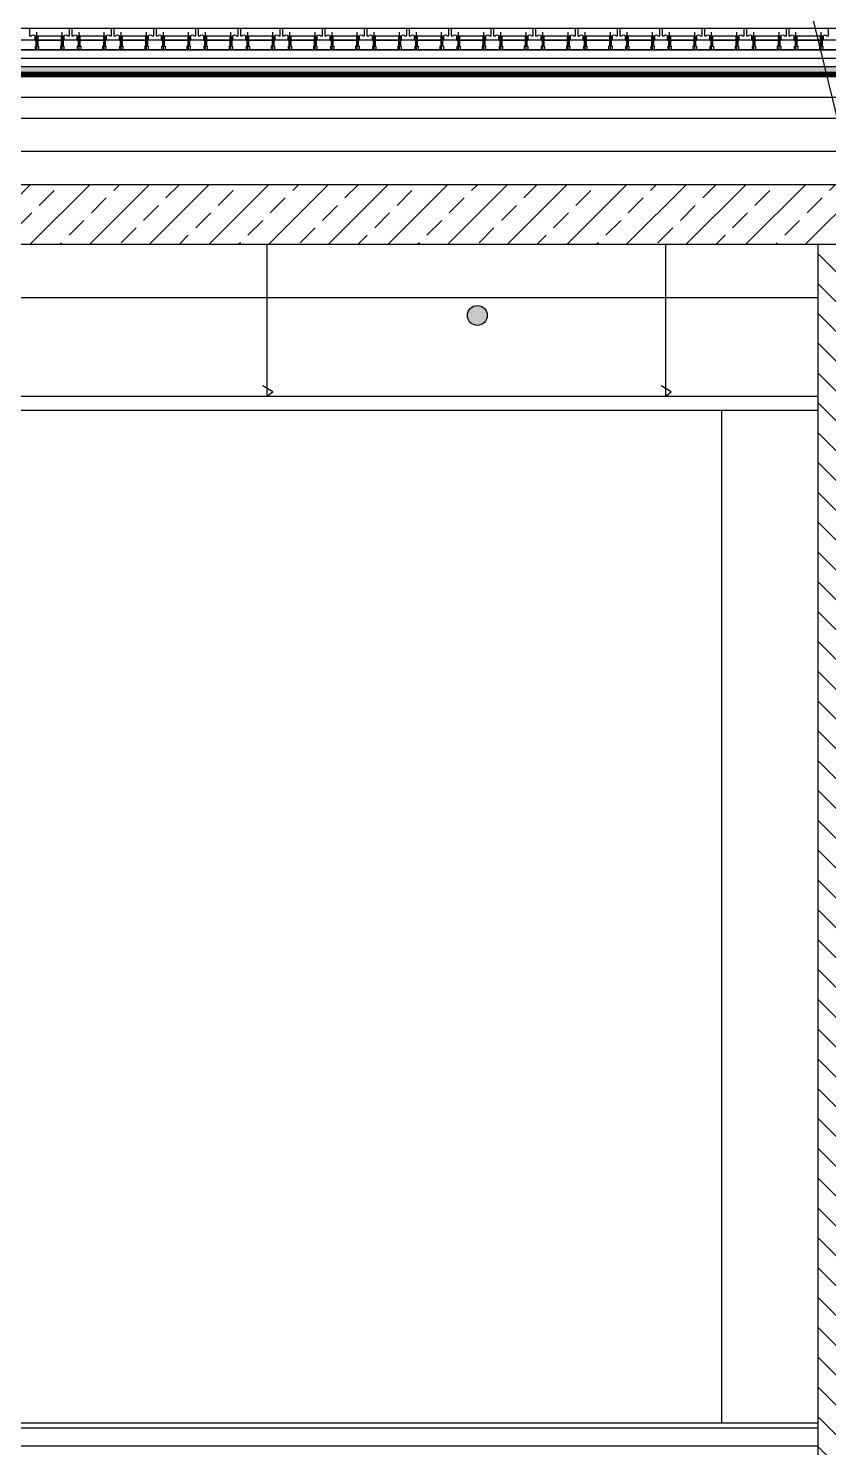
# Model space of a CAD drawing. Header units: millimetres. Extents: x -135140 to 267856, y -70704 to 149933.
# Drawn here: x -36275 to -33865, y 92163 to 96437 of the extents above; entities that cross this region are included whole.
import ezdxf

# ---------------------------------------------------------------- set-up
doc = ezdxf.new("R2010")
doc.units = ezdxf.units.MM
doc.header["$LTSCALE"] = 99.9
for name, pattern in [('0707_PB_080619_gn_xref$0$ACAD_ISO10W100', [18, 12, -3, 0, -3]), ('ACAD_ISO03W100', [30, 12, -18]), ('AUDIT_D_080509132939-0', [0])]:
    doc.linetypes.add(name, pattern=pattern)
for name, color, linetype in [('+48_CIENKIE', 253, 'Continuous'), ('+48_HACZE', 253, 'Continuous'), ('+48_IZOLACJE', 250, 'Continuous'), ('+48_MEBLE', 251, 'Continuous'), ('+48_OPISY', 251, 'Continuous'), ('+48_OPISY T', 251, 'Continuous'), ('+48_POSADZKA', 250, 'Continuous'), ('+48_PRZEKRÓJ', 250, 'Continuous'), ('+48_SCIANY', 250, 'Continuous'), ('+48_SUFITY_PODWIESZANE', 250, 'Continuous'), ('+48_WEŁNA', 252, 'Continuous'), ('+48_WIDOK', 250, 'Continuous'), ('+48_ŻELBET', 250, 'Continuous'), ('1_CIENKA', 252, 'Continuous')]:
    doc.layers.add(name, color=color, linetype=linetype)
doc.linetypes.add('BATTING', pattern='A,0.00254,-2.54,[134,ltypeshp.shx,S=2.54,R=0,X=-2.54,Y=0],-5.08,[134,ltypeshp.shx,S=2.54,R=180,X=2.54,Y=0],-2.54', length=10.16254)
doc.linetypes.add('ZIGZAG', pattern='A,0.00254,-5.08,[131,ltypeshp.shx,S=5.08,R=0,X=-5.08,Y=0],-10.16,[131,ltypeshp.shx,S=5.08,R=180,X=5.08,Y=0],-5.08', length=20.32254)

msp = doc.modelspace()

# ---------------------------------------------------------------- hatches: boundary and pattern name
at = {"layer": '+48_HACZE', "ltscale": 0.1}
h = msp.add_hatch(dxfattribs=at)
h.set_pattern_fill('AR-SAND', color=256, scale=0.5, style=0)
h.set_pattern_definition([(37.5, (-740631.178, -76045.325), (-0.80001565, 24.47066187), [0, -19.304, 0, -21.59, 0, -20.6375]), (7.5, (-740631.178, -76045.325), (22.4761642, 35.841255), [0, -10.414, 0, -17.399, 0, -6.6675]), (327.5, (-740646.8, -76045.325), (39.5496185, 0.07185923), [0, -6.35, 0, -22.86, 0, -29.845]), (317.5, (-740646.8, -76045.325), (38.1778226, 11.1464662), [0, -3.175, 0, -14.986, 0, -17.145])])
h.paths.add_polyline_path([(-38256.3, 96292.4), (-28096.3, 96292.4), (-28096.3, 96322.4), (-38256.3, 96322.4)])
at = {"layer": '+48_HACZE', "linetype": 'AUDIT_D_080509132939-0'}
h = msp.add_hatch(dxfattribs=at)
h.set_pattern_fill('ANSI33', color=256, scale=20, angle=180, style=0)
h.set_pattern_definition([(225, (-740631.18, -76045.33), (89.802561, -89.802561), []), (225, (-740720.98, -76045.33), (89.802561, -89.802561), [63.5, -31.75])])
h.paths.add_polyline_path([(-38256.3, 95967.4), (-28096.3, 95967.4), (-28096.3, 95787.4), (-38256.3, 95787.4)])
at = {"layer": '+48_HACZE'}
h = msp.add_hatch(dxfattribs=at)
h.set_pattern_fill('ANSI31', color=256, scale=20, angle=90, style=0)
h.set_pattern_definition([(135, (-740631.18, -76045.325), (-44.9012806, -44.9012806), [])])
h.paths.add_polyline_path([(-33896.3, 95787.4), (-33776.3, 95787.4), (-33776.3, 92117.4), (-33896.3, 92117.4)])
at = {"layer": '+48_OPISY T'}
h = msp.add_hatch(color=256, dxfattribs=at)
edge = h.paths.add_edge_path()
edge.add_arc((-34922.8, 95572.9), 30, 0, 360)

# ---------------------------------------------------------------- linework, layer by layer
at = {"layer": '+48_CIENKIE'}
for points in [[(-35556.3, 95787.4), (-35556.3, 95329.9), (-35556.3, 95329.9)], [(-34356.3, 95787.4), (-34356.3, 95329.9), (-34356.3, 95329.9)], [(-35556.3, 95329.9), (-35538.8, 95342.7), (-35568.8, 95361.4)], [(-34356.3, 95329.9), (-34338.8, 95342.7), (-34368.8, 95361.4)]]:
    msp.add_lwpolyline(points, dxfattribs=at)
at = {"layer": '+48_IZOLACJE', "linetype": 'ACAD_ISO03W100', "ltscale": 0.1, "const_width": 2}
msp.add_lwpolyline([(-27931, 96373.9), (-38578, 96373.9)], dxfattribs=at)
at = {"layer": '+48_IZOLACJE', "linetype": 'ACAD_ISO03W100', "ltscale": 0.5, "const_width": 15}
msp.add_lwpolyline([(-38231.3, 96299.9), (-28111.3, 96299.9)], dxfattribs=at)
at = {"layer": '+48_MEBLE'}
for p, q in [((-27936.3, 96437.4), (-38586.3, 96437.4)), ((-38256.3, 95627.4), (-33896.3, 95627.4))]:
    msp.add_line(p, q, dxfattribs=at)
at = {"layer": '+48_OPISY'}
msp.add_lwpolyline([(-33784.2, 95943.6), (-34177.2, 97557.6)], dxfattribs=at)
at = {"layer": '+48_OPISY T'}
msp.add_circle((-34922.8, 95572.9), 30, dxfattribs=at)
at = {"layer": '+48_POSADZKA'}
msp.add_line((-33896.3, 92237.4), (-37856.3, 92237.4), dxfattribs=at)
at = {"layer": '+48_PRZEKRÓJ'}
msp.add_line((-33896.3, 92117.4), (-33896.3, 95787.4), dxfattribs=at)
at = {"layer": '+48_SCIANY', "ltscale": 0.15}
msp.add_lwpolyline([(-38256.3, 96317.4), (-38256.3, 95967.4), (-28096.3, 95967.4), (-28096.3, 96307.4)], dxfattribs=at)
at = {"layer": '+48_SUFITY_PODWIESZANE', "ltscale": 3}
for p, q in [((-38256.3, 95329.9), (-33896.3, 95329.9)), ((-38256.3, 95287.4), (-33896.3, 95287.4))]:
    msp.add_line(p, q, dxfattribs=at)
at = {"layer": '+48_WEŁNA', "linetype": 'BATTING', "ltscale": 0.6}
msp.add_line((-38250.3, 96229.9), (-28098.8, 96229.9), dxfattribs=at)
at = {"layer": '+48_WEŁNA', "linetype": 'BATTING', "ltscale": 0.9}
msp.add_line((-38250.3, 96067.4), (-28101.3, 96067.4), dxfattribs=at)
at = {"layer": '+48_WEŁNA', "linetype": 'ZIGZAG', "ltscale": 0.48}
msp.add_lwpolyline([(-38596.3, 96347.4), (-27870.3, 96347.4)], dxfattribs=at)
at = {"layer": '+48_WIDOK', "ltscale": 3}
for p, q in [((-38256.3, 96292.4), (-28096.3, 96292.4)), ((-38250.3, 96167.4), (-28101.3, 96167.4)), ((-34186.3, 92237.4), (-34186.3, 95287.4))]:
    msp.add_line(p, q, dxfattribs=at)
at = {"layer": '+48_WIDOK'}
for p, q in [((-33896.3, 92222.4), (-37856.3, 92222.4)), ((-33896.3, 92167.4), (-37856.3, 92167.4))]:
    msp.add_line(p, q, dxfattribs=at)
at = {"layer": '+48_WIDOK', "ltscale": 3}
for points in [[(-38256.3, 96372.4), (-28096.3, 96372.4)], [(-38596.3, 96322.4), (-27864.3, 96322.4)]]:
    msp.add_lwpolyline(points, dxfattribs=at)
at = {"layer": '+48_ŻELBET', "ltscale": 0.3}
for p, q in [((-38256.3, 95967.4), (-28096.3, 95967.4)), ((-38256.3, 95787.4), (-28096.3, 95787.4))]:
    msp.add_line(p, q, dxfattribs=at)
at = {"layer": '1_CIENKA', "linetype": '0707_PB_080619_gn_xref$0$ACAD_ISO10W100', "lineweight": -3, "ltscale": 0.1}
for p, q in [((-36249.3, 96372.4), (-36249.3, 96425.9)), ((-36173.3, 96372.4), (-36173.3, 96425.9)), ((-36122.3, 96372.4), (-36122.3, 96425.9)), ((-36046.3, 96372.4), (-36046.3, 96425.9)), ((-35995.3, 96372.4), (-35995.3, 96425.9)), ((-35919.3, 96372.4), (-35919.3, 96425.9)), ((-35868.3, 96372.4), (-35868.3, 96425.9)), ((-35792.3, 96372.4), (-35792.3, 96425.9)), ((-35741.3, 96372.4), (-35741.3, 96425.9)), ((-35665.3, 96372.4), (-35665.3, 96425.9)), ((-35614.3, 96372.4), (-35614.3, 96425.9)), ((-35538.3, 96372.4), (-35538.3, 96425.9)), ((-35487.3, 96372.4), (-35487.3, 96425.9)), ((-35411.3, 96372.4), (-35411.3, 96425.9)), ((-35360.3, 96372.4), (-35360.3, 96425.9)), ((-35284.3, 96372.4), (-35284.3, 96425.9)), ((-35233.3, 96372.4), (-35233.3, 96425.9)), ((-35157.3, 96372.4), (-35157.3, 96425.9)), ((-35106.3, 96372.4), (-35106.3, 96425.9)), ((-35030.3, 96372.4), (-35030.3, 96425.9)), ((-34979.3, 96372.4), (-34979.3, 96425.9)), ((-34903.3, 96372.4), (-34903.3, 96425.9)), ((-34852.3, 96372.4), (-34852.3, 96425.9)), ((-34776.3, 96372.4), (-34776.3, 96425.9)), ((-34725.3, 96372.4), (-34725.3, 96425.9)), ((-34649.3, 96372.4), (-34649.3, 96425.9)), ((-34598.3, 96372.4), (-34598.3, 96425.9)), ((-34522.3, 96372.4), (-34522.3, 96425.9)), ((-34471.3, 96372.4), (-34471.3, 96425.9)), ((-34395.3, 96372.4), (-34395.3, 96425.9)), ((-34344.3, 96372.4), (-34344.3, 96425.9)), ((-34268.3, 96372.4), (-34268.3, 96425.9)), ((-34217.3, 96372.4), (-34217.3, 96425.9)), ((-34141.3, 96372.4), (-34141.3, 96425.9)), ((-34090.3, 96372.4), (-34090.3, 96425.9)), ((-34014.3, 96372.4), (-34014.3, 96425.9)), ((-33963.3, 96372.4), (-33963.3, 96425.9)), ((-33887.3, 96372.4), (-33887.3, 96425.9))]:
    msp.add_line(p, q, dxfattribs=at)
at = {"layer": '1_CIENKA', "lineweight": -3}
for p, q in [((-27911.8, 96402.4), (-38621.8, 96402.4)), ((-36254.8, 96402.4), (-36167.8, 96402.4)), ((-36254.5, 96384.2), (-36244.2, 96384.2)), ((-36254.5, 96384.2), (-36254.5, 96372.4)), ((-36252.1, 96415.4), (-36252.1, 96384.2)), ((-36246.6, 96415.4), (-36246.6, 96384.2)), ((-36244.2, 96384.2), (-36244.2, 96372.4)), ((-36178.5, 96384.2), (-36178.5, 96372.4)), ((-36168.2, 96384.2), (-36178.5, 96384.2)), ((-36176.1, 96415.4), (-36176.1, 96384.2)), ((-36170.6, 96415.4), (-36170.6, 96384.2)), ((-36168.2, 96384.2), (-36168.2, 96372.4)), ((-36127.8, 96402.4), (-36040.8, 96402.4)), ((-36127.5, 96384.2), (-36117.2, 96384.2)), ((-36127.5, 96384.2), (-36127.5, 96372.4)), ((-36125.1, 96415.4), (-36125.1, 96384.2)), ((-36119.6, 96415.4), (-36119.6, 96384.2)), ((-36117.2, 96384.2), (-36117.2, 96372.4)), ((-36051.5, 96384.2), (-36051.5, 96372.4)), ((-36041.2, 96384.2), (-36051.5, 96384.2)), ((-36049.1, 96415.4), (-36049.1, 96384.2)), ((-36043.6, 96415.4), (-36043.6, 96384.2)), ((-36041.2, 96384.2), (-36041.2, 96372.4)), ((-36000.8, 96402.4), (-35913.8, 96402.4)), ((-36000.5, 96384.2), (-35990.2, 96384.2)), ((-36000.5, 96384.2), (-36000.5, 96372.4)), ((-35998.1, 96415.4), (-35998.1, 96384.2)), ((-35992.6, 96415.4), (-35992.6, 96384.2)), ((-35990.2, 96384.2), (-35990.2, 96372.4)), ((-35924.5, 96384.2), (-35924.5, 96372.4)), ((-35914.2, 96384.2), (-35924.5, 96384.2)), ((-35922.1, 96415.4), (-35922.1, 96384.2)), ((-35916.6, 96415.4), (-35916.6, 96384.2)), ((-35914.2, 96384.2), (-35914.2, 96372.4)), ((-35873.8, 96402.4), (-35786.8, 96402.4)), ((-35873.5, 96384.2), (-35863.2, 96384.2)), ((-35873.5, 96384.2), (-35873.5, 96372.4)), ((-35871.1, 96415.4), (-35871.1, 96384.2)), ((-35865.6, 96415.4), (-35865.6, 96384.2)), ((-35863.2, 96384.2), (-35863.2, 96372.4)), ((-35797.5, 96384.2), (-35797.5, 96372.4)), ((-35787.2, 96384.2), (-35797.5, 96384.2)), ((-35795.1, 96415.4), (-35795.1, 96384.2)), ((-35789.6, 96415.4), (-35789.6, 96384.2)), ((-35787.2, 96384.2), (-35787.2, 96372.4)), ((-35746.8, 96402.4), (-35659.8, 96402.4)), ((-35746.5, 96384.2), (-35736.2, 96384.2)), ((-35746.5, 96384.2), (-35746.5, 96372.4)), ((-35744.1, 96415.4), (-35744.1, 96384.2)), ((-35738.6, 96415.4), (-35738.6, 96384.2)), ((-35736.2, 96384.2), (-35736.2, 96372.4)), ((-35670.5, 96384.2), (-35670.5, 96372.4)), ((-35660.2, 96384.2), (-35670.5, 96384.2)), ((-35668.1, 96415.4), (-35668.1, 96384.2)), ((-35662.6, 96415.4), (-35662.6, 96384.2)), ((-35660.2, 96384.2), (-35660.2, 96372.4)), ((-35619.8, 96402.4), (-35532.8, 96402.4)), ((-35619.5, 96384.2), (-35609.2, 96384.2)), ((-35619.5, 96384.2), (-35619.5, 96372.4)), ((-35617.1, 96415.4), (-35617.1, 96384.2)), ((-35611.6, 96415.4), (-35611.6, 96384.2)), ((-35609.2, 96384.2), (-35609.2, 96372.4)), ((-35543.5, 96384.2), (-35543.5, 96372.4)), ((-35533.2, 96384.2), (-35543.5, 96384.2)), ((-35541.1, 96415.4), (-35541.1, 96384.2)), ((-35535.6, 96415.4), (-35535.6, 96384.2)), ((-35533.2, 96384.2), (-35533.2, 96372.4)), ((-35492.8, 96402.4), (-35405.8, 96402.4)), ((-35492.5, 96384.2), (-35482.2, 96384.2)), ((-35492.5, 96384.2), (-35492.5, 96372.4)), ((-35490.1, 96415.4), (-35490.1, 96384.2)), ((-35484.6, 96415.4), (-35484.6, 96384.2)), ((-35482.2, 96384.2), (-35482.2, 96372.4)), ((-35416.5, 96384.2), (-35416.5, 96372.4)), ((-35406.2, 96384.2), (-35416.5, 96384.2)), ((-35414.1, 96415.4), (-35414.1, 96384.2)), ((-35408.6, 96415.4), (-35408.6, 96384.2)), ((-35406.2, 96384.2), (-35406.2, 96372.4)), ((-35365.8, 96402.4), (-35278.8, 96402.4)), ((-35365.5, 96384.2), (-35355.2, 96384.2)), ((-35365.5, 96384.2), (-35365.5, 96372.4)), ((-35363.1, 96415.4), (-35363.1, 96384.2)), ((-35357.6, 96415.4), (-35357.6, 96384.2)), ((-35355.2, 96384.2), (-35355.2, 96372.4)), ((-35289.5, 96384.2), (-35289.5, 96372.4)), ((-35279.2, 96384.2), (-35289.5, 96384.2)), ((-35287.1, 96415.4), (-35287.1, 96384.2)), ((-35281.6, 96415.4), (-35281.6, 96384.2)), ((-35279.2, 96384.2), (-35279.2, 96372.4)), ((-35238.8, 96402.4), (-35151.8, 96402.4)), ((-35238.5, 96384.2), (-35228.2, 96384.2)), ((-35238.5, 96384.2), (-35238.5, 96372.4)), ((-35236.1, 96415.4), (-35236.1, 96384.2)), ((-35230.6, 96415.4), (-35230.6, 96384.2)), ((-35228.2, 96384.2), (-35228.2, 96372.4)), ((-35162.5, 96384.2), (-35162.5, 96372.4)), ((-35152.2, 96384.2), (-35162.5, 96384.2)), ((-35160.1, 96415.4), (-35160.1, 96384.2)), ((-35154.6, 96415.4), (-35154.6, 96384.2)), ((-35152.2, 96384.2), (-35152.2, 96372.4)), ((-35111.8, 96402.4), (-35024.8, 96402.4)), ((-35111.5, 96384.2), (-35101.2, 96384.2)), ((-35111.5, 96384.2), (-35111.5, 96372.4)), ((-35109.1, 96415.4), (-35109.1, 96384.2)), ((-35103.6, 96415.4), (-35103.6, 96384.2)), ((-35101.2, 96384.2), (-35101.2, 96372.4)), ((-35035.5, 96384.2), (-35035.5, 96372.4)), ((-35025.2, 96384.2), (-35035.5, 96384.2)), ((-35033.1, 96415.4), (-35033.1, 96384.2)), ((-35027.6, 96415.4), (-35027.6, 96384.2)), ((-35025.2, 96384.2), (-35025.2, 96372.4)), ((-34984.8, 96402.4), (-34897.8, 96402.4)), ((-34984.5, 96384.2), (-34974.2, 96384.2)), ((-34984.5, 96384.2), (-34984.5, 96372.4)), ((-34982.1, 96415.4), (-34982.1, 96384.2)), ((-34976.6, 96415.4), (-34976.6, 96384.2)), ((-34974.2, 96384.2), (-34974.2, 96372.4)), ((-34908.5, 96384.2), (-34908.5, 96372.4)), ((-34898.2, 96384.2), (-34908.5, 96384.2)), ((-34906.1, 96415.4), (-34906.1, 96384.2)), ((-34900.6, 96415.4), (-34900.6, 96384.2)), ((-34898.2, 96384.2), (-34898.2, 96372.4)), ((-34857.8, 96402.4), (-34770.8, 96402.4)), ((-34857.5, 96384.2), (-34847.2, 96384.2)), ((-34857.5, 96384.2), (-34857.5, 96372.4)), ((-34855.1, 96415.4), (-34855.1, 96384.2)), ((-34849.6, 96415.4), (-34849.6, 96384.2)), ((-34847.2, 96384.2), (-34847.2, 96372.4)), ((-34781.5, 96384.2), (-34781.5, 96372.4)), ((-34771.2, 96384.2), (-34781.5, 96384.2)), ((-34779.1, 96415.4), (-34779.1, 96384.2)), ((-34773.6, 96415.4), (-34773.6, 96384.2)), ((-34771.2, 96384.2), (-34771.2, 96372.4)), ((-34730.8, 96402.4), (-34643.8, 96402.4)), ((-34730.5, 96384.2), (-34720.2, 96384.2)), ((-34730.5, 96384.2), (-34730.5, 96372.4)), ((-34728.1, 96415.4), (-34728.1, 96384.2)), ((-34722.6, 96415.4), (-34722.6, 96384.2)), ((-34720.2, 96384.2), (-34720.2, 96372.4)), ((-34654.5, 96384.2), (-34654.5, 96372.4)), ((-34644.2, 96384.2), (-34654.5, 96384.2)), ((-34652.1, 96415.4), (-34652.1, 96384.2)), ((-34646.6, 96415.4), (-34646.6, 96384.2)), ((-34644.2, 96384.2), (-34644.2, 96372.4)), ((-34603.8, 96402.4), (-34516.8, 96402.4)), ((-34603.5, 96384.2), (-34593.2, 96384.2)), ((-34603.5, 96384.2), (-34603.5, 96372.4)), ((-34601.1, 96415.4), (-34601.1, 96384.2)), ((-34595.6, 96415.4), (-34595.6, 96384.2)), ((-34593.2, 96384.2), (-34593.2, 96372.4)), ((-34527.5, 96384.2), (-34527.5, 96372.4)), ((-34517.2, 96384.2), (-34527.5, 96384.2)), ((-34525.1, 96415.4), (-34525.1, 96384.2)), ((-34519.6, 96415.4), (-34519.6, 96384.2)), ((-34517.2, 96384.2), (-34517.2, 96372.4)), ((-34476.8, 96402.4), (-34389.8, 96402.4)), ((-34476.5, 96384.2), (-34466.2, 96384.2)), ((-34476.5, 96384.2), (-34476.5, 96372.4)), ((-34474.1, 96415.4), (-34474.1, 96384.2)), ((-34468.6, 96415.4), (-34468.6, 96384.2)), ((-34466.2, 96384.2), (-34466.2, 96372.4)), ((-34400.5, 96384.2), (-34400.5, 96372.4)), ((-34390.2, 96384.2), (-34400.5, 96384.2)), ((-34398.1, 96415.4), (-34398.1, 96384.2)), ((-34392.6, 96415.4), (-34392.6, 96384.2)), ((-34390.2, 96384.2), (-34390.2, 96372.4)), ((-34349.8, 96402.4), (-34262.8, 96402.4)), ((-34349.5, 96384.2), (-34339.2, 96384.2)), ((-34349.5, 96384.2), (-34349.5, 96372.4)), ((-34347.1, 96415.4), (-34347.1, 96384.2)), ((-34341.6, 96415.4), (-34341.6, 96384.2)), ((-34339.2, 96384.2), (-34339.2, 96372.4)), ((-34273.5, 96384.2), (-34273.5, 96372.4)), ((-34263.2, 96384.2), (-34273.5, 96384.2)), ((-34271.1, 96415.4), (-34271.1, 96384.2)), ((-34265.6, 96415.4), (-34265.6, 96384.2)), ((-34263.2, 96384.2), (-34263.2, 96372.4)), ((-34222.8, 96402.4), (-34135.8, 96402.4)), ((-34222.5, 96384.2), (-34212.2, 96384.2)), ((-34222.5, 96384.2), (-34222.5, 96372.4)), ((-34220.1, 96415.4), (-34220.1, 96384.2)), ((-34214.6, 96415.4), (-34214.6, 96384.2)), ((-34212.2, 96384.2), (-34212.2, 96372.4)), ((-34146.5, 96384.2), (-34146.5, 96372.4)), ((-34136.2, 96384.2), (-34146.5, 96384.2)), ((-34144.1, 96415.4), (-34144.1, 96384.2)), ((-34138.6, 96415.4), (-34138.6, 96384.2)), ((-34136.2, 96384.2), (-34136.2, 96372.4)), ((-34095.8, 96402.4), (-34008.8, 96402.4)), ((-34095.5, 96384.2), (-34085.2, 96384.2)), ((-34095.5, 96384.2), (-34095.5, 96372.4)), ((-34093.1, 96415.4), (-34093.1, 96384.2)), ((-34087.6, 96415.4), (-34087.6, 96384.2)), ((-34085.2, 96384.2), (-34085.2, 96372.4)), ((-34019.5, 96384.2), (-34019.5, 96372.4)), ((-34009.2, 96384.2), (-34019.5, 96384.2)), ((-34017.1, 96415.4), (-34017.1, 96384.2)), ((-34011.6, 96415.4), (-34011.6, 96384.2)), ((-34009.2, 96384.2), (-34009.2, 96372.4)), ((-33968.8, 96402.4), (-33881.8, 96402.4)), ((-33968.5, 96384.2), (-33958.2, 96384.2)), ((-33968.5, 96384.2), (-33968.5, 96372.4)), ((-33966.1, 96415.4), (-33966.1, 96384.2)), ((-33960.6, 96415.4), (-33960.6, 96384.2)), ((-33958.2, 96384.2), (-33958.2, 96372.4)), ((-33892.5, 96384.2), (-33892.5, 96372.4)), ((-33882.2, 96384.2), (-33892.5, 96384.2)), ((-33890.1, 96415.4), (-33890.1, 96384.2)), ((-33884.6, 96415.4), (-33884.6, 96384.2)), ((-33882.2, 96384.2), (-33882.2, 96372.4))]:
    msp.add_line(p, q, dxfattribs=at)
for points in [[(-36255.8, 96415.4), (-36166.8, 96415.4, -0.536675), (-36156.8, 96415.4), (-36151.3, 96415.4), (-36151.3, 96436.4, 0.414214), (-36152.3, 96437.4), (-36270.3, 96437.4, 0.414083), (-36271.3, 96436.4), (-36271.3, 96415.4), (-36265.8, 96415.4, -0.536675)], [(-36128.8, 96415.4), (-36039.8, 96415.4, -0.536675), (-36029.8, 96415.4), (-36024.3, 96415.4), (-36024.3, 96436.4, 0.414214), (-36025.3, 96437.4), (-36143.3, 96437.4, 0.414083), (-36144.3, 96436.4), (-36144.3, 96415.4), (-36138.8, 96415.4, -0.536675)], [(-36001.8, 96415.4), (-35912.8, 96415.4, -0.536675), (-35902.8, 96415.4), (-35897.3, 96415.4), (-35897.3, 96436.4, 0.414214), (-35898.3, 96437.4), (-36016.3, 96437.4, 0.414083), (-36017.3, 96436.4), (-36017.3, 96415.4), (-36011.8, 96415.4, -0.536675)], [(-35874.8, 96415.4), (-35785.8, 96415.4, -0.536675), (-35775.8, 96415.4), (-35770.3, 96415.4), (-35770.3, 96436.4, 0.414214), (-35771.3, 96437.4), (-35889.3, 96437.4, 0.414083), (-35890.3, 96436.4), (-35890.3, 96415.4), (-35884.8, 96415.4, -0.536675)], [(-35747.8, 96415.4), (-35658.8, 96415.4, -0.536675), (-35648.8, 96415.4), (-35643.3, 96415.4), (-35643.3, 96436.4, 0.414214), (-35644.3, 96437.4), (-35762.3, 96437.4, 0.414083), (-35763.3, 96436.4), (-35763.3, 96415.4), (-35757.8, 96415.4, -0.536675)], [(-35620.8, 96415.4), (-35531.8, 96415.4, -0.536675), (-35521.8, 96415.4), (-35516.3, 96415.4), (-35516.3, 96436.4, 0.414214), (-35517.3, 96437.4), (-35635.3, 96437.4, 0.414083), (-35636.3, 96436.4), (-35636.3, 96415.4), (-35630.8, 96415.4, -0.536675)], [(-35493.8, 96415.4), (-35404.8, 96415.4, -0.536675), (-35394.8, 96415.4), (-35389.3, 96415.4), (-35389.3, 96436.4, 0.414214), (-35390.3, 96437.4), (-35508.3, 96437.4, 0.414083), (-35509.3, 96436.4), (-35509.3, 96415.4), (-35503.8, 96415.4, -0.536675)], [(-35366.8, 96415.4), (-35277.8, 96415.4, -0.536675), (-35267.8, 96415.4), (-35262.3, 96415.4), (-35262.3, 96436.4, 0.414214), (-35263.3, 96437.4), (-35381.3, 96437.4, 0.414083), (-35382.3, 96436.4), (-35382.3, 96415.4), (-35376.8, 96415.4, -0.536675)], [(-35239.8, 96415.4), (-35150.8, 96415.4, -0.536675), (-35140.8, 96415.4), (-35135.3, 96415.4), (-35135.3, 96436.4, 0.414214), (-35136.3, 96437.4), (-35254.3, 96437.4, 0.414083), (-35255.3, 96436.4), (-35255.3, 96415.4), (-35249.8, 96415.4, -0.536675)], [(-35112.8, 96415.4), (-35023.8, 96415.4, -0.536675), (-35013.8, 96415.4), (-35008.3, 96415.4), (-35008.3, 96436.4, 0.414214), (-35009.3, 96437.4), (-35127.3, 96437.4, 0.414083), (-35128.3, 96436.4), (-35128.3, 96415.4), (-35122.8, 96415.4, -0.536675)], [(-34985.8, 96415.4), (-34896.8, 96415.4, -0.536675), (-34886.8, 96415.4), (-34881.3, 96415.4), (-34881.3, 96436.4, 0.414214), (-34882.3, 96437.4), (-35000.3, 96437.4, 0.414083), (-35001.3, 96436.4), (-35001.3, 96415.4), (-34995.8, 96415.4, -0.536675)], [(-34858.8, 96415.4), (-34769.8, 96415.4, -0.536675), (-34759.8, 96415.4), (-34754.3, 96415.4), (-34754.3, 96436.4, 0.414214), (-34755.3, 96437.4), (-34873.3, 96437.4, 0.414083), (-34874.3, 96436.4), (-34874.3, 96415.4), (-34868.8, 96415.4, -0.536675)], [(-34731.8, 96415.4), (-34642.8, 96415.4, -0.536675), (-34632.8, 96415.4), (-34627.3, 96415.4), (-34627.3, 96436.4, 0.414214), (-34628.3, 96437.4), (-34746.3, 96437.4, 0.414083), (-34747.3, 96436.4), (-34747.3, 96415.4), (-34741.8, 96415.4, -0.536675)], [(-34604.8, 96415.4), (-34515.8, 96415.4, -0.536675), (-34505.8, 96415.4), (-34500.3, 96415.4), (-34500.3, 96436.4, 0.414214), (-34501.3, 96437.4), (-34619.3, 96437.4, 0.414083), (-34620.3, 96436.4), (-34620.3, 96415.4), (-34614.8, 96415.4, -0.536675)], [(-34477.8, 96415.4), (-34388.8, 96415.4, -0.536675), (-34378.8, 96415.4), (-34373.3, 96415.4), (-34373.3, 96436.4, 0.414214), (-34374.3, 96437.4), (-34492.3, 96437.4, 0.414083), (-34493.3, 96436.4), (-34493.3, 96415.4), (-34487.8, 96415.4, -0.536675)], [(-34350.8, 96415.4), (-34261.8, 96415.4, -0.536675), (-34251.8, 96415.4), (-34246.3, 96415.4), (-34246.3, 96436.4, 0.414214), (-34247.3, 96437.4), (-34365.3, 96437.4, 0.414083), (-34366.3, 96436.4), (-34366.3, 96415.4), (-34360.8, 96415.4, -0.536675)], [(-34223.8, 96415.4), (-34134.8, 96415.4, -0.536675), (-34124.8, 96415.4), (-34119.3, 96415.4), (-34119.3, 96436.4, 0.414214), (-34120.3, 96437.4), (-34238.3, 96437.4, 0.414083), (-34239.3, 96436.4), (-34239.3, 96415.4), (-34233.8, 96415.4, -0.536675)], [(-34096.8, 96415.4), (-34007.8, 96415.4, -0.536675), (-33997.8, 96415.4), (-33992.3, 96415.4), (-33992.3, 96436.4, 0.414214), (-33993.3, 96437.4), (-34111.3, 96437.4, 0.414083), (-34112.3, 96436.4), (-34112.3, 96415.4), (-34106.8, 96415.4, -0.536675)], [(-33969.8, 96415.4), (-33880.8, 96415.4, -0.536675), (-33870.8, 96415.4), (-33865.3, 96415.4), (-33865.3, 96436.4, 0.414214), (-33866.3, 96437.4), (-33984.3, 96437.4, 0.414083), (-33985.3, 96436.4), (-33985.3, 96415.4), (-33979.8, 96415.4, -0.536675)]]:
    msp.add_lwpolyline(points, format="xyb", close=True, dxfattribs=at)
for points in [[(-36167.8, 96415.4), (-36167.8, 96402.4), (-36254.8, 96402.4), (-36254.8, 96415.4)], [(-36040.8, 96415.4), (-36040.8, 96402.4), (-36127.8, 96402.4), (-36127.8, 96415.4)], [(-35913.8, 96415.4), (-35913.8, 96402.4), (-36000.8, 96402.4), (-36000.8, 96415.4)], [(-35786.8, 96415.4), (-35786.8, 96402.4), (-35873.8, 96402.4), (-35873.8, 96415.4)], [(-35659.8, 96415.4), (-35659.8, 96402.4), (-35746.8, 96402.4), (-35746.8, 96415.4)], [(-35532.8, 96415.4), (-35532.8, 96402.4), (-35619.8, 96402.4), (-35619.8, 96415.4)], [(-35405.8, 96415.4), (-35405.8, 96402.4), (-35492.8, 96402.4), (-35492.8, 96415.4)], [(-35278.8, 96415.4), (-35278.8, 96402.4), (-35365.8, 96402.4), (-35365.8, 96415.4)], [(-35151.8, 96415.4), (-35151.8, 96402.4), (-35238.8, 96402.4), (-35238.8, 96415.4)], [(-35024.8, 96415.4), (-35024.8, 96402.4), (-35111.8, 96402.4), (-35111.8, 96415.4)], [(-34897.8, 96415.4), (-34897.8, 96402.4), (-34984.8, 96402.4), (-34984.8, 96415.4)], [(-34770.8, 96415.4), (-34770.8, 96402.4), (-34857.8, 96402.4), (-34857.8, 96415.4)], [(-34643.8, 96415.4), (-34643.8, 96402.4), (-34730.8, 96402.4), (-34730.8, 96415.4)], [(-34516.8, 96415.4), (-34516.8, 96402.4), (-34603.8, 96402.4), (-34603.8, 96415.4)], [(-34389.8, 96415.4), (-34389.8, 96402.4), (-34476.8, 96402.4), (-34476.8, 96415.4)], [(-34262.8, 96415.4), (-34262.8, 96402.4), (-34349.8, 96402.4), (-34349.8, 96415.4)], [(-34135.8, 96415.4), (-34135.8, 96402.4), (-34222.8, 96402.4), (-34222.8, 96415.4)], [(-34008.8, 96415.4), (-34008.8, 96402.4), (-34095.8, 96402.4), (-34095.8, 96415.4)], [(-33881.8, 96415.4), (-33881.8, 96402.4), (-33968.8, 96402.4), (-33968.8, 96415.4)]]:
    msp.add_lwpolyline(points, dxfattribs=at)

doc.saveas('drawing.dxf')
